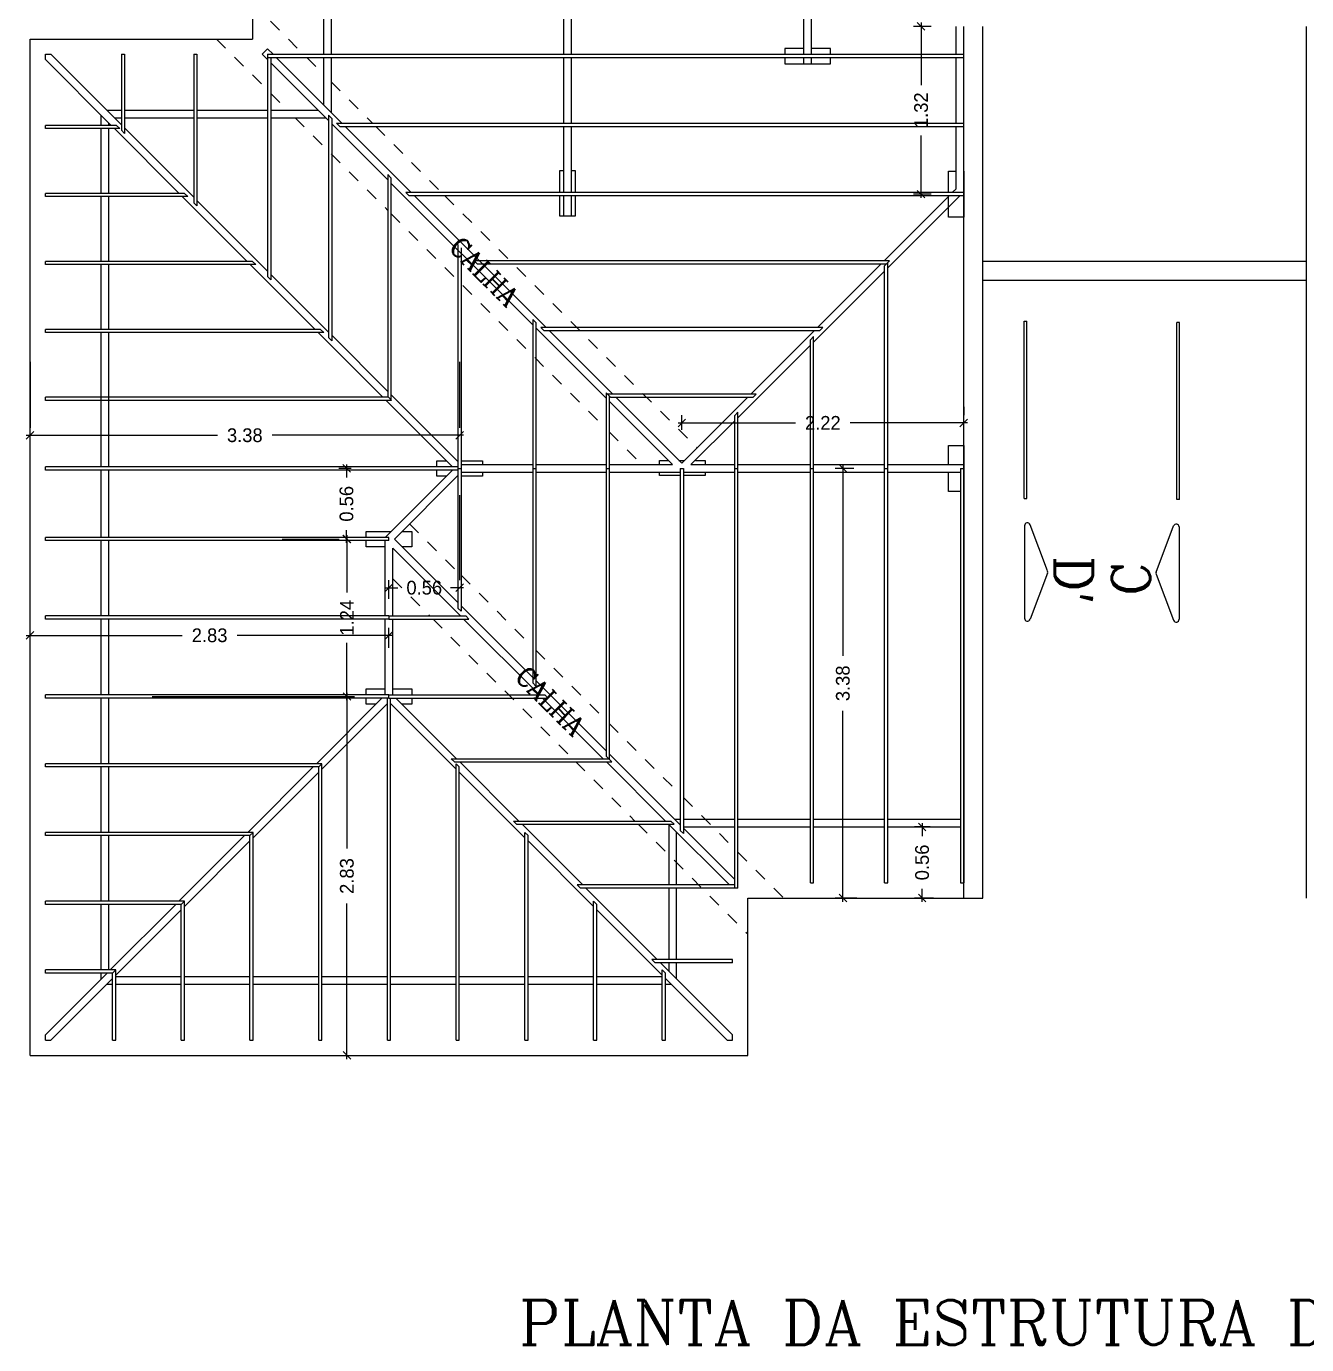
# Model space of a CAD drawing. Extents: x 63 to 100, y -593278 to 70.
# Drawn here: x 82.91 to 92.99, y 47.64 to 58.02 of the extents above; entities that cross this region are included whole.
import ezdxf

# ---------------------------------------------------------------- set-up
doc = ezdxf.new("R2010")
doc.units = 0
doc.header["$LTSCALE"] = 2
doc.linetypes.add('DASHED2', pattern=[0.375, 0.25, -0.125])
doc.layers.get('0').update_dxf_attribs({"linetype": 'CONTINUOUS'})
doc.layers.get('DEFPOINTS').update_dxf_attribs({"linetype": 'CONTINUOUS'})
for name, color, linetype in [('COTAS', 244, 'CONTINUOUS'), ('MADEIRAMENTODETELHADO', 244, 'CONTINUOUS'), ('PAREDE', 7, 'CONTINUOUS'), ('TELHADO', 30, 'CONTINUOUS'), ('TEXTO', 1, 'CONTINUOUS')]:
    doc.layers.add(name, color=color, linetype=linetype)
doc.styles.add('ROMANC', font='ROMANC.SHX')
doc.dimstyles.get("Standard").update_dxf_attribs({"dimtxt": 0.18, "dimasz": 0.18, "dimexe": 0.18, "dimexo": 0.0625, "dimgap": 0.09, "dimtad": 0, "dimtih": 1, "dimtoh": 1, "dimdec": 4, "dimzin": 0, "dimtxsty": 'STANDARD', "dimcen": 0.09, "dimazin": 3, "dimtfac": 1, "dimtdec": 4, "dimtofl": 0, "dimtmove": 0, "dimatfit": 3, "dimtolj": 1, "dimtzin": 0})

# ---------------------------------------------------------------- blocks, each defined once
blk = doc.blocks.new('_OBLIQUE')
at = {"color": 0, "linetype": 'BYBLOCK'}
blk.add_line((-0.5, -0.5), (0.5, 0.5), dxfattribs=at)
blk = doc.blocks.new('*D54')
at = {"color": 244, "linetype": 'BYBLOCK', "ltscale": 0.2}
for p, q in [((89.454, 58.018), (89.316, 58.018)), ((89.376, 58.048), (89.376, 57.556)), ((89.376, 56.667), (89.376, 57.16)), ((89.454, 56.697), (89.316, 56.697))]:
    blk.add_line(p, q, dxfattribs=at)
at = {"layer": 'DEFPOINTS', "color": 0, "linetype": 'BYBLOCK', "ltscale": 0.2}
for p in [(89.376, 58.018), (90.294, 58.018), (90.294, 56.697)]:
    blk.add_point(p, dxfattribs=at)
at = {"color": 244, "linetype": 'BYBLOCK', "ltscale": 0.2, "xscale": 0.06, "yscale": 0.06, "zscale": 0.06}
for p, rotation in [((89.376, 58.018), 90), ((89.376, 56.697), 270)]:
    blk.add_blockref('_OBLIQUE', p, dxfattribs=dict(at, rotation=rotation))
at = {"color": 30, "linetype": 'BYBLOCK', "ltscale": 0.2, "insert": (89.376, 57.358), "char_height": 0.108, "attachment_point": 5, "rotation": 90}
blk.add_mtext('\\A1;1.32', dxfattribs=at)
blk = doc.blocks.new('*D55')
at = {"color": 244, "linetype": 'BYBLOCK', "ltscale": 0.2}
for p, q in [((89.429, 54.538), (89.283, 54.538)), ((89.343, 54.568), (89.343, 53.063)), ((89.343, 51.127), (89.343, 52.631)), ((89.454, 51.157), (89.283, 51.157))]:
    blk.add_line(p, q, dxfattribs=at)
at = {"layer": 'DEFPOINTS', "color": 0, "linetype": 'BYBLOCK', "ltscale": 0.2}
for p in [(90.269, 54.538), (89.343, 51.157), (90.294, 51.157)]:
    blk.add_point(p, dxfattribs=at)
at = {"color": 244, "linetype": 'BYBLOCK', "ltscale": 0.2, "xscale": 0.06, "yscale": 0.06, "zscale": 0.06}
for p, rotation in [((89.343, 54.538), 90), ((89.343, 51.157), 270)]:
    blk.add_blockref('_OBLIQUE', p, dxfattribs=dict(at, rotation=rotation))
at = {"color": 30, "linetype": 'BYBLOCK', "ltscale": 0.2, "insert": (89.343, 52.847), "char_height": 0.108, "attachment_point": 5, "rotation": 90}
blk.add_mtext('\\A1;3.38', dxfattribs=at)
blk = doc.blocks.new('*D56')
at = {"color": 244, "linetype": 'BYBLOCK', "ltscale": 0.2}
for p, q in [((90.295, 55.558), (90.295, 55.493)), ((88.045, 55.433), (88.969, 55.433)), ((88.075, 55.378), (88.075, 55.493)), ((90.325, 55.433), (89.401, 55.433))]:
    blk.add_line(p, q, dxfattribs=at)
at = {"layer": 'DEFPOINTS', "color": 0, "linetype": 'BYBLOCK', "ltscale": 0.2}
for p in [(88.075, 55.433), (90.295, 54.718), (88.075, 54.538)]:
    blk.add_point(p, dxfattribs=at)
at = {"color": 244, "linetype": 'BYBLOCK', "ltscale": 0.2, "xscale": 0.06, "yscale": 0.06, "zscale": 0.06, "rotation": 180}
blk.add_blockref('_OBLIQUE', (88.075, 55.433), dxfattribs=at)
at = {"color": 244, "linetype": 'BYBLOCK', "ltscale": 0.2, "xscale": 0.06, "yscale": 0.06, "zscale": 0.06}
blk.add_blockref('_OBLIQUE', (90.295, 55.433), dxfattribs=at)
at = {"color": 30, "linetype": 'BYBLOCK', "ltscale": 0.2, "insert": (89.185, 55.433), "char_height": 0.108, "attachment_point": 5}
blk.add_mtext('\\A1;2.22', dxfattribs=at)
blk = doc.blocks.new('*D57')
at = {"color": 244, "linetype": 'BYBLOCK', "ltscale": 0.2}
for p, q in [((82.944, 55.378), (82.944, 54.859)), ((86.325, 55.378), (86.325, 54.859)), ((82.914, 54.799), (84.418, 54.799)), ((86.355, 54.799), (84.85, 54.799))]:
    blk.add_line(p, q, dxfattribs=at)
at = {"layer": 'DEFPOINTS', "color": 0, "linetype": 'BYBLOCK', "ltscale": 0.2}
for p in [(82.944, 54.799), (82.944, 54.538), (86.325, 54.538)]:
    blk.add_point(p, dxfattribs=at)
at = {"color": 244, "linetype": 'BYBLOCK', "ltscale": 0.2, "xscale": 0.06, "yscale": 0.06, "zscale": 0.06, "rotation": 180}
blk.add_blockref('_OBLIQUE', (82.944, 54.799), dxfattribs=at)
at = {"color": 244, "linetype": 'BYBLOCK', "ltscale": 0.2, "xscale": 0.06, "yscale": 0.06, "zscale": 0.06}
blk.add_blockref('_OBLIQUE', (86.325, 54.799), dxfattribs=at)
at = {"color": 30, "linetype": 'BYBLOCK', "ltscale": 0.2, "insert": (84.634, 54.799), "char_height": 0.108, "attachment_point": 5}
blk.add_mtext('\\A1;3.38', dxfattribs=at)
blk = doc.blocks.new('*D58')
at = {"color": 244, "linetype": 'BYBLOCK', "ltscale": 0.2}
for p, q in [((82.914, 50.857), (84.141, 50.857)), ((82.944, 50.758), (82.944, 50.917)), ((85.799, 50.857), (84.573, 50.857)), ((85.769, 50.758), (85.769, 50.917))]:
    blk.add_line(p, q, dxfattribs=at)
at = {"layer": 'DEFPOINTS', "color": 0, "linetype": 'BYBLOCK', "ltscale": 0.2}
for p in [(85.769, 50.857), (82.944, 49.918), (85.769, 49.918)]:
    blk.add_point(p, dxfattribs=at)
at = {"color": 244, "linetype": 'BYBLOCK', "ltscale": 0.2, "xscale": 0.06, "yscale": 0.06, "zscale": 0.06, "rotation": 180}
blk.add_blockref('_OBLIQUE', (82.944, 50.857), dxfattribs=at)
at = {"color": 244, "linetype": 'BYBLOCK', "ltscale": 0.2, "xscale": 0.06, "yscale": 0.06, "zscale": 0.06}
blk.add_blockref('_OBLIQUE', (85.769, 50.857), dxfattribs=at)
at = {"color": 30, "linetype": 'BYBLOCK', "ltscale": 0.2, "insert": (84.357, 50.857), "char_height": 0.108, "attachment_point": 5}
blk.add_mtext('\\A1;2.83', dxfattribs=at)
blk = doc.blocks.new('*D59')
at = {"color": 244, "linetype": 'BYBLOCK', "ltscale": 0.2}
for p, q in [((86.325, 55.639), (86.325, 54.969)), ((85.739, 54.909), (85.84, 54.909)), ((85.769, 54.822), (85.769, 54.969)), ((86.355, 54.909), (86.254, 54.909))]:
    blk.add_line(p, q, dxfattribs=at)
at = {"layer": 'DEFPOINTS', "color": 0, "linetype": 'BYBLOCK', "ltscale": 0.2}
for p in [(86.325, 54.909), (86.325, 54.799), (85.769, 53.982)]:
    blk.add_point(p, dxfattribs=at)
at = {"color": 244, "linetype": 'BYBLOCK', "ltscale": 0.2, "xscale": 0.06, "yscale": 0.06, "zscale": 0.06, "rotation": 180}
blk.add_blockref('_OBLIQUE', (85.769, 54.909), dxfattribs=at)
at = {"color": 244, "linetype": 'BYBLOCK', "ltscale": 0.2, "xscale": 0.06, "yscale": 0.06, "zscale": 0.06}
blk.add_blockref('_OBLIQUE', (86.325, 54.909), dxfattribs=at)
at = {"color": 30, "linetype": 'BYBLOCK', "ltscale": 0.2, "insert": (86.047, 54.909), "char_height": 0.108, "attachment_point": 5}
blk.add_mtext('\\A1;0.56', dxfattribs=at)
blk = doc.blocks.new('*D60')
at = {"color": 244, "linetype": 'BYBLOCK', "ltscale": 0.2}
for p, q in [((83.904, 52.743), (85.498, 52.743)), ((85.438, 52.773), (85.438, 51.546)), ((85.438, 49.888), (85.438, 51.114)), ((83.784, 49.918), (85.498, 49.918))]:
    blk.add_line(p, q, dxfattribs=at)
at = {"layer": 'DEFPOINTS', "color": 0, "linetype": 'BYBLOCK', "ltscale": 0.2}
for p in [(83.064, 52.743), (85.438, 52.743), (82.944, 49.918)]:
    blk.add_point(p, dxfattribs=at)
at = {"color": 244, "linetype": 'BYBLOCK', "ltscale": 0.2, "xscale": 0.06, "yscale": 0.06, "zscale": 0.06}
for p, rotation in [((85.438, 52.743), 90), ((85.438, 49.918), 270)]:
    blk.add_blockref('_OBLIQUE', p, dxfattribs=dict(at, rotation=rotation))
at = {"color": 30, "linetype": 'BYBLOCK', "ltscale": 0.2, "insert": (85.438, 51.33), "char_height": 0.108, "attachment_point": 5, "rotation": 90}
blk.add_mtext('\\A1;2.83', dxfattribs=at)
blk = doc.blocks.new('*D61')
at = {"color": 244, "linetype": 'BYBLOCK', "ltscale": 0.2}
for p, q in [((84.929, 53.982), (85.378, 53.982)), ((85.438, 54.012), (85.438, 53.561)), ((85.438, 52.713), (85.438, 53.165)), ((84.929, 52.743), (85.378, 52.743))]:
    blk.add_line(p, q, dxfattribs=at)
at = {"layer": 'DEFPOINTS', "color": 0, "linetype": 'BYBLOCK', "ltscale": 0.2}
for p in [(85.769, 53.982), (85.438, 52.743), (85.769, 52.743)]:
    blk.add_point(p, dxfattribs=at)
at = {"color": 244, "linetype": 'BYBLOCK', "ltscale": 0.2, "xscale": 0.06, "yscale": 0.06, "zscale": 0.06}
for p, rotation in [((85.438, 53.982), 90), ((85.438, 52.743), 270)]:
    blk.add_blockref('_OBLIQUE', p, dxfattribs=dict(at, rotation=rotation))
at = {"color": 30, "linetype": 'BYBLOCK', "ltscale": 0.2, "insert": (85.438, 53.363), "char_height": 0.108, "attachment_point": 5, "rotation": 90}
blk.add_mtext('\\A1;1.24', dxfattribs=at)
blk = doc.blocks.new('*D62')
at = {"color": 244, "linetype": 'BYBLOCK', "ltscale": 0.2}
for p, q in [((85.472, 54.538), (85.375, 54.538)), ((85.435, 54.568), (85.435, 54.467)), ((84.929, 53.982), (85.375, 53.982)), ((85.435, 53.952), (85.435, 54.053))]:
    blk.add_line(p, q, dxfattribs=at)
at = {"layer": 'DEFPOINTS', "color": 0, "linetype": 'BYBLOCK', "ltscale": 0.2}
for p in [(86.312, 54.538), (85.435, 53.982), (85.769, 53.982)]:
    blk.add_point(p, dxfattribs=at)
at = {"color": 244, "linetype": 'BYBLOCK', "ltscale": 0.2, "xscale": 0.06, "yscale": 0.06, "zscale": 0.06}
for p, rotation in [((85.435, 54.538), 90), ((85.435, 53.982), 270)]:
    blk.add_blockref('_OBLIQUE', p, dxfattribs=dict(at, rotation=rotation))
at = {"color": 30, "linetype": 'BYBLOCK', "ltscale": 0.2, "insert": (85.435, 54.26), "char_height": 0.108, "attachment_point": 5, "rotation": 90}
blk.add_mtext('\\A1;0.56', dxfattribs=at)
blk = doc.blocks.new('*D63')
at = {"color": 244, "linetype": 'BYBLOCK', "ltscale": 0.2}
for p, q in [((89.429, 51.717), (89.305, 51.717)), ((89.365, 51.747), (89.365, 51.644)), ((89.454, 51.157), (89.305, 51.157)), ((89.365, 51.127), (89.365, 51.23))]:
    blk.add_line(p, q, dxfattribs=at)
at = {"layer": 'DEFPOINTS', "color": 0, "linetype": 'BYBLOCK', "ltscale": 0.2}
for p in [(89.365, 51.717), (90.269, 51.717), (90.294, 51.157)]:
    blk.add_point(p, dxfattribs=at)
at = {"color": 244, "linetype": 'BYBLOCK', "ltscale": 0.2, "xscale": 0.06, "yscale": 0.06, "zscale": 0.06}
for p, rotation in [((89.365, 51.717), 90), ((89.365, 51.157), 270)]:
    blk.add_blockref('_OBLIQUE', p, dxfattribs=dict(at, rotation=rotation))
at = {"color": 30, "linetype": 'BYBLOCK', "ltscale": 0.2, "insert": (89.365, 51.437), "char_height": 0.108, "attachment_point": 5, "rotation": 90}
blk.add_mtext('\\A1;0.56', dxfattribs=at)

msp = doc.modelspace()

# ---------------------------------------------------------------- linework, layer by layer
at = {"layer": 'COTAS', "color": 244, "ltscale": 0.2}
for p, q in [((90.174, 56.71), (90.174, 56.872)), ((90.174, 56.517), (90.174, 56.685))]:
    msp.add_line(p, q, dxfattribs=at)
at = {"layer": 'MADEIRAMENTODETELHADO', "color": 30, "linetype": 'CONTINUOUS', "ltscale": 0.5}
for p, q in [((84.694, 60.468), (84.694, 57.918)), ((85.254, 58.343), (85.254, 57.798)), ((85.314, 58.343), (85.314, 57.798)), ((87.144, 58.343), (87.144, 57.798)), ((87.204, 58.343), (87.204, 57.798)), ((82.944, 49.918), (82.944, 57.918)), ((82.944, 57.918), (84.694, 57.918)), ((83.662, 57.798), (83.687, 57.798)), ((83.662, 57.798), (83.687, 57.798)), ((84.232, 57.798), (84.257, 57.798)), ((84.232, 57.798), (84.257, 57.798)), ((85.254, 57.773), (85.254, 57.4)), ((85.314, 57.773), (85.314, 57.34)), ((87.144, 57.773), (87.144, 57.255)), ((87.204, 57.773), (87.204, 57.255)), ((83.504, 57.238), (83.504, 57.316)), ((83.547, 57.358), (83.662, 57.358)), ((83.607, 57.298), (83.662, 57.298)), ((83.687, 57.358), (84.232, 57.358)), ((83.687, 57.298), (84.232, 57.298)), ((84.257, 57.358), (84.814, 57.358)), ((84.257, 57.298), (84.814, 57.298)), ((84.839, 57.358), (85.212, 57.358)), ((84.839, 57.298), (85.272, 57.298)), ((83.504, 56.703), (83.504, 57.213)), ((83.564, 57.238), (83.564, 57.256)), ((83.564, 56.703), (83.564, 57.213)), ((87.144, 57.23), (87.144, 56.71)), ((87.204, 57.23), (87.204, 56.71)), ((83.504, 56.168), (83.504, 56.678)), ((83.564, 56.168), (83.564, 56.678)), ((87.144, 56.685), (87.144, 56.524)), ((87.204, 56.685), (87.204, 56.524)), ((83.504, 55.633), (83.504, 56.143)), ((83.564, 55.633), (83.564, 56.143)), ((83.504, 54.55), (83.504, 55.608)), ((83.564, 54.55), (83.564, 55.608)), ((83.504, 53.995), (83.504, 54.525)), ((83.564, 53.995), (83.564, 54.525)), ((83.504, 53.377), (83.504, 53.97)), ((83.564, 53.377), (83.564, 53.97)), ((83.504, 52.755), (83.504, 53.352)), ((83.564, 52.755), (83.564, 53.352)), ((83.064, 52.73), (83.064, 52.755)), ((83.504, 52.214), (83.504, 52.73)), ((83.564, 52.214), (83.564, 52.73)), ((85.757, 50.038), (85.757, 52.73)), ((85.782, 50.038), (85.782, 52.73)), ((83.064, 52.189), (83.064, 52.214)), ((83.064, 52.189), (83.064, 52.214)), ((85.241, 50.038), (85.241, 52.214)), ((86.298, 50.038), (86.298, 52.214)), ((83.504, 51.673), (83.504, 52.189)), ((83.564, 51.673), (83.564, 52.189)), ((85.216, 50.038), (85.216, 52.189)), ((86.323, 50.038), (86.323, 52.189)), ((87.974, 51.26), (87.974, 51.738)), ((88.017, 51.777), (88.062, 51.777)), ((88.087, 51.777), (88.492, 51.777)), ((88.087, 51.717), (88.492, 51.717)), ((88.517, 51.777), (89.087, 51.777)), ((88.517, 51.717), (89.087, 51.717)), ((89.112, 51.777), (89.671, 51.777)), ((89.112, 51.717), (89.671, 51.717)), ((89.696, 51.777), (90.269, 51.777)), ((89.696, 51.717), (90.269, 51.717)), ((83.064, 51.648), (83.064, 51.673)), ((83.064, 51.648), (83.064, 51.673)), ((83.504, 51.132), (83.504, 51.648)), ((83.564, 51.132), (83.564, 51.648)), ((84.675, 50.038), (84.675, 51.648)), ((84.7, 50.038), (84.7, 51.673)), ((86.839, 50.038), (86.839, 51.673)), ((86.864, 50.038), (86.864, 51.648)), ((88.034, 51.26), (88.034, 51.675)), ((89.087, 51.277), (89.112, 51.277)), ((89.671, 51.277), (89.696, 51.277)), ((90.269, 51.277), (90.294, 51.277)), ((87.974, 50.672), (87.974, 51.235)), ((88.034, 50.672), (88.034, 51.235)), ((88.594, 51.157), (90.294, 51.157)), ((88.594, 49.918), (88.594, 51.157)), ((83.064, 51.107), (83.064, 51.132)), ((83.064, 51.107), (83.064, 51.132)), ((83.504, 50.591), (83.504, 51.107)), ((83.564, 50.591), (83.564, 51.107)), ((84.134, 50.038), (84.134, 51.107)), ((84.159, 50.038), (84.159, 51.132)), ((87.38, 50.038), (87.38, 51.132)), ((87.405, 50.038), (87.405, 51.107)), ((87.974, 50.58), (87.974, 50.647)), ((88.034, 50.52), (88.034, 50.647)), ((88.474, 50.647), (88.474, 50.672)), ((83.064, 50.566), (83.064, 50.591)), ((83.064, 50.566), (83.064, 50.591)), ((83.504, 50.52), (83.504, 50.566)), ((83.593, 50.038), (83.593, 50.566)), ((83.618, 50.038), (83.618, 50.591)), ((83.618, 50.538), (84.134, 50.538)), ((84.159, 50.538), (84.675, 50.538)), ((84.7, 50.538), (85.216, 50.538)), ((85.241, 50.538), (85.757, 50.538)), ((85.782, 50.538), (86.298, 50.538)), ((86.323, 50.538), (86.839, 50.538)), ((86.864, 50.538), (87.38, 50.538)), ((87.405, 50.538), (87.921, 50.538)), ((87.921, 50.038), (87.921, 50.591)), ((87.946, 50.038), (87.946, 50.566)), ((83.547, 50.478), (83.593, 50.478)), ((83.618, 50.478), (84.134, 50.478)), ((84.159, 50.478), (84.675, 50.478)), ((84.7, 50.478), (85.216, 50.478)), ((85.241, 50.478), (85.757, 50.478)), ((85.782, 50.478), (86.298, 50.478)), ((86.323, 50.478), (86.839, 50.478)), ((86.864, 50.478), (87.38, 50.478)), ((87.405, 50.478), (87.921, 50.478)), ((87.946, 50.478), (87.992, 50.478)), ((83.593, 50.038), (83.618, 50.038)), ((83.593, 50.038), (83.618, 50.038)), ((84.134, 50.038), (84.159, 50.038)), ((84.134, 50.038), (84.159, 50.038)), ((84.675, 50.038), (84.7, 50.038)), ((84.675, 50.038), (84.7, 50.038)), ((85.216, 50.038), (85.241, 50.038)), ((85.216, 50.038), (85.241, 50.038)), ((85.757, 50.038), (85.782, 50.038)), ((85.757, 50.038), (85.782, 50.038)), ((86.298, 50.038), (86.323, 50.038)), ((86.298, 50.038), (86.323, 50.038)), ((86.839, 50.038), (86.864, 50.038)), ((86.839, 50.038), (86.864, 50.038)), ((87.38, 50.038), (87.405, 50.038)), ((87.38, 50.038), (87.405, 50.038)), ((87.921, 50.038), (87.946, 50.038)), ((87.921, 50.038), (87.946, 50.038)), ((82.944, 49.918), (88.594, 49.918))]:
    msp.add_line(p, q, dxfattribs=at)
at = {"layer": 'MADEIRAMENTODETELHADO', "color": 244, "linetype": 'CONTINUOUS', "ltscale": 0.5}
for p, q in [((83.064, 57.798), (83.107, 57.798)), ((83.064, 50.038), (83.064, 50.08)), ((83.064, 50.038), (83.107, 50.038)), ((88.432, 50.038), (88.474, 50.038)), ((88.474, 50.038), (88.474, 50.08))]:
    msp.add_line(p, q, dxfattribs=at)
at = {"layer": 'MADEIRAMENTODETELHADO', "color": 30, "ltscale": 0.2}
for points in [[(87.898, 54.568), (87.898, 54.602), (87.968, 54.602)], [(88.052, 54.602), (88.097, 54.602)], [(88.182, 54.602), (88.258, 54.602), (88.258, 54.568)], [(87.898, 54.482), (87.898, 54.508)], [(88.062, 54.482), (87.898, 54.482)], [(88.258, 54.508), (88.258, 54.482), (88.087, 54.482)]]:
    msp.add_lwpolyline(points, dxfattribs=at)
at = {"layer": 'PAREDE', "color": 30, "ltscale": 0.2}
for p, q in [((92.994, 56.168), (90.444, 56.168)), ((92.994, 56.018), (90.444, 56.018))]:
    msp.add_line(p, q, dxfattribs=at)
at = {"layer": 'TELHADO', "color": 244, "linetype": 'CONTINUOUS', "ltscale": 0.2}
for p, q in [((89.094, 60.588), (89.094, 57.798)), ((89.034, 58.343), (89.034, 57.798)), ((89.034, 57.773), (89.034, 57.724)), ((89.094, 57.773), (89.094, 57.724))]:
    msp.add_line(p, q, dxfattribs=at)
at = {"layer": 'TELHADO', "color": 30, "linetype": 'DASHED2', "ltscale": 0.2}
for p, q in [((84.694, 58.201), (85.097, 57.798)), ((84.411, 57.918), (84.814, 57.515)), ((85.122, 57.773), (85.254, 57.641)), ((84.839, 57.49), (84.971, 57.358)), ((85.314, 57.581), (85.64, 57.255)), ((85.031, 57.298), (85.76, 56.569)), ((85.665, 57.23), (86.185, 56.71)), ((86.21, 56.685), (88.195, 54.7)), ((85.785, 56.544), (87.478, 54.851)), ((87.503, 54.826), (87.762, 54.568)), ((85.932, 54.102), (86.312, 53.722)), ((85.799, 53.669), (86.091, 53.377)), ((86.337, 53.697), (86.901, 53.133)), ((86.116, 53.352), (87.216, 52.253)), ((86.926, 53.108), (87.478, 52.556)), ((87.503, 52.531), (88.062, 51.972)), ((87.241, 52.228), (87.706, 51.763)), ((88.087, 51.947), (88.492, 51.543)), ((87.731, 51.738), (88.594, 50.874)), ((88.517, 51.518), (88.877, 51.157))]:
    msp.add_line(p, q, dxfattribs=at)
at = {"layer": 'TELHADO', "color": 244, "linetype": 'CONTINUOUS', "ltscale": 0.5}
for p, q in [((90.234, 57.798), (90.234, 58.018)), ((90.234, 57.255), (90.234, 57.773)), ((90.234, 56.74), (90.234, 57.23))]:
    msp.add_line(p, q, dxfattribs=at)
at = {"layer": 'TELHADO', "color": 5, "linetype": 'CONTINUOUS', "ltscale": 0.5}
for p, q in [((90.294, 51.157), (90.294, 58.018)), ((90.444, 51.157), (90.444, 58.018)), ((92.994, 51.157), (92.994, 58.018))]:
    msp.add_line(p, q, dxfattribs=at)
at = {"layer": 'TELHADO', "color": 244, "ltscale": 0.2}
for p, q in [((83.064, 57.756), (83.064, 57.798)), ((83.107, 57.798), (83.662, 57.243)), ((84.772, 57.798), (84.814, 57.84)), ((84.772, 57.798), (84.814, 57.756)), ((84.814, 57.84), (84.857, 57.798)), ((83.064, 57.756), (83.582, 57.238)), ((84.839, 57.731), (85.212, 57.358)), ((84.882, 57.773), (85.254, 57.4)), ((85.254, 57.4), (85.399, 57.255)), ((85.212, 57.358), (85.293, 57.276)), ((83.607, 57.213), (84.117, 56.703)), ((83.687, 57.218), (84.232, 56.673)), ((85.318, 57.251), (85.76, 56.81)), ((85.424, 57.23), (85.945, 56.71)), ((85.785, 56.785), (86.901, 55.669)), ((84.142, 56.678), (84.652, 56.168)), ((85.97, 56.685), (87.007, 55.647)), ((90.179, 56.685), (89.667, 56.172)), ((90.264, 56.685), (89.696, 56.116)), ((90.234, 56.74), (90.204, 56.71)), ((90.294, 56.715), (90.289, 56.71)), ((84.257, 56.648), (84.814, 56.09)), ((84.677, 56.143), (85.187, 55.633)), ((89.642, 56.147), (89.142, 55.647)), ((84.839, 56.065), (85.293, 55.611)), ((89.671, 56.091), (89.112, 55.533)), ((86.926, 55.644), (87.478, 55.092)), ((87.032, 55.622), (87.532, 55.122)), ((89.117, 55.622), (88.617, 55.122)), ((85.212, 55.608), (85.722, 55.098)), ((85.318, 55.586), (85.76, 55.145)), ((89.087, 55.508), (88.517, 54.937)), ((85.785, 55.12), (86.312, 54.593)), ((85.747, 55.073), (86.27, 54.55)), ((87.503, 55.067), (88.002, 54.568)), ((87.557, 55.097), (88.075, 54.58)), ((88.592, 55.097), (88.075, 54.58)), ((88.492, 54.912), (88.147, 54.568)), ((86.27, 54.525), (85.739, 53.995)), ((86.312, 54.483), (85.812, 53.982)), ((86.337, 54.568), (86.901, 54.568)), ((86.337, 54.508), (86.901, 54.508)), ((86.926, 54.568), (87.478, 54.568)), ((86.926, 54.508), (87.478, 54.508)), ((87.503, 54.568), (88.002, 54.568)), ((87.503, 54.508), (88.062, 54.508)), ((88.087, 54.508), (88.492, 54.508)), ((88.147, 54.568), (88.492, 54.568)), ((88.517, 54.568), (89.087, 54.568)), ((88.517, 54.508), (89.087, 54.508)), ((89.112, 54.568), (89.671, 54.568)), ((89.112, 54.508), (89.671, 54.508)), ((89.696, 54.568), (90.294, 54.568)), ((89.696, 54.508), (90.269, 54.508)), ((85.739, 53.377), (85.739, 53.97)), ((85.812, 53.982), (86.312, 53.482)), ((85.799, 53.91), (86.332, 53.377)), ((85.799, 53.377), (85.799, 53.91)), ((86.337, 53.457), (86.901, 52.893)), ((85.739, 52.755), (85.739, 53.352)), ((85.799, 52.755), (85.799, 53.352)), ((86.357, 53.352), (86.954, 52.755)), ((86.926, 52.868), (87.478, 52.316)), ((85.198, 52.214), (85.714, 52.73)), ((85.824, 52.73), (86.302, 52.253)), ((86.979, 52.73), (87.456, 52.253)), ((85.241, 52.172), (85.757, 52.688)), ((85.782, 52.688), (86.298, 52.172)), ((86.327, 52.228), (86.792, 51.763)), ((87.481, 52.228), (87.946, 51.763)), ((87.503, 52.291), (88.062, 51.732)), ((84.657, 51.673), (85.173, 52.189)), ((84.7, 51.631), (85.216, 52.147)), ((86.323, 52.147), (86.839, 51.631)), ((86.817, 51.738), (87.295, 51.26)), ((87.971, 51.738), (88.449, 51.26)), ((88.087, 51.707), (88.492, 51.302)), ((84.116, 51.132), (84.632, 51.648)), ((84.159, 51.09), (84.675, 51.606)), ((86.864, 51.606), (87.38, 51.09)), ((87.32, 51.235), (87.882, 50.672)), ((83.575, 50.591), (84.091, 51.107)), ((83.618, 50.549), (84.134, 51.065)), ((87.405, 51.065), (87.921, 50.549)), ((87.907, 50.647), (88.474, 50.08)), ((83.064, 50.08), (83.55, 50.566)), ((83.107, 50.038), (83.593, 50.524)), ((87.946, 50.524), (88.432, 50.038))]:
    msp.add_line(p, q, dxfattribs=at)
at = {"layer": 'TELHADO', "color": 30, "ltscale": 0.2}
for p, q in [((83.662, 57.798), (83.662, 57.2)), ((83.687, 57.798), (83.687, 57.175)), ((84.232, 57.798), (84.232, 56.63)), ((84.257, 57.798), (84.257, 56.605)), ((84.814, 57.798), (84.814, 56.048)), ((84.814, 57.798), (90.294, 57.798)), ((84.814, 57.773), (90.294, 57.773)), ((84.839, 57.773), (84.839, 56.023)), ((85.293, 57.319), (85.293, 55.569)), ((85.293, 57.319), (85.318, 57.294)), ((85.318, 57.294), (85.318, 55.544)), ((83.625, 57.238), (83.064, 57.238)), ((83.064, 57.213), (83.064, 57.238)), ((83.65, 57.213), (83.064, 57.213)), ((83.625, 57.238), (83.65, 57.213)), ((83.662, 57.2), (83.687, 57.175)), ((85.357, 57.255), (85.382, 57.23)), ((85.357, 57.255), (90.294, 57.255)), ((85.382, 57.23), (90.294, 57.23)), ((85.76, 56.852), (85.76, 55.102)), ((85.76, 56.852), (85.785, 56.827)), ((85.785, 56.827), (85.785, 55.077)), ((84.16, 56.703), (83.064, 56.703)), ((83.064, 56.678), (83.064, 56.703)), ((84.185, 56.678), (83.064, 56.678)), ((84.16, 56.703), (84.185, 56.678)), ((90.294, 56.71), (85.902, 56.71)), ((85.902, 56.71), (85.927, 56.685)), ((90.294, 56.685), (85.927, 56.685)), ((84.232, 56.63), (84.257, 56.605)), ((86.312, 56.3), (86.312, 53.439)), ((86.337, 56.275), (86.337, 53.414)), ((84.695, 56.168), (83.064, 56.168)), ((83.064, 56.143), (83.064, 56.168)), ((84.72, 56.143), (83.064, 56.143)), ((84.695, 56.168), (84.72, 56.143)), ((89.709, 56.172), (86.44, 56.172)), ((86.44, 56.172), (86.465, 56.147)), ((89.684, 56.147), (86.465, 56.147)), ((89.709, 56.172), (89.671, 56.134)), ((89.696, 51.277), (89.696, 56.159)), ((84.814, 56.048), (84.839, 56.023)), ((89.671, 51.277), (89.671, 56.134)), ((85.23, 55.633), (83.064, 55.633)), ((83.064, 55.608), (83.064, 55.633)), ((85.23, 55.633), (85.255, 55.608)), ((86.901, 55.711), (86.901, 52.85)), ((86.901, 55.711), (86.926, 55.686)), ((86.926, 55.686), (86.926, 52.825)), ((86.965, 55.647), (86.99, 55.622)), ((89.184, 55.647), (86.965, 55.647)), ((89.159, 55.622), (86.99, 55.622)), ((89.184, 55.647), (89.159, 55.622)), ((85.255, 55.608), (83.064, 55.608)), ((85.293, 55.569), (85.318, 55.544)), ((89.112, 55.576), (89.087, 55.551)), ((89.087, 51.277), (89.087, 55.551)), ((89.112, 51.277), (89.112, 55.576)), ((87.478, 55.134), (87.478, 52.274)), ((87.478, 55.134), (87.515, 55.097)), ((88.659, 55.122), (87.49, 55.122)), ((87.503, 55.109), (87.503, 52.249)), ((88.659, 55.122), (88.634, 55.097)), ((85.765, 55.098), (83.064, 55.098)), ((83.064, 55.073), (83.064, 55.098)), ((85.79, 55.073), (83.064, 55.073)), ((85.765, 55.098), (85.79, 55.073)), ((88.634, 55.097), (87.515, 55.097)), ((88.517, 54.98), (88.492, 54.955)), ((88.492, 51.235), (88.492, 54.955)), ((88.517, 51.235), (88.517, 54.98)), ((86.312, 54.55), (83.064, 54.55)), ((83.064, 54.525), (83.064, 54.55)), ((86.312, 54.525), (83.064, 54.525)), ((86.312, 54.538), (86.337, 54.538)), ((86.901, 54.538), (86.926, 54.538)), ((87.478, 54.538), (87.503, 54.538)), ((88.062, 54.538), (88.062, 51.689)), ((88.062, 54.538), (88.087, 54.538)), ((88.087, 54.538), (88.087, 51.664)), ((88.492, 54.538), (88.517, 54.538)), ((88.492, 54.538), (88.517, 54.538)), ((89.087, 54.538), (89.112, 54.538)), ((89.671, 54.538), (89.696, 54.538)), ((90.269, 54.538), (90.269, 51.277)), ((90.269, 54.538), (90.294, 54.538)), ((90.294, 54.568), (90.294, 51.277)), ((85.769, 53.995), (83.064, 53.995)), ((83.064, 53.97), (83.064, 53.995)), ((85.769, 53.97), (83.064, 53.97)), ((85.769, 53.97), (85.769, 53.995)), ((86.312, 53.439), (86.337, 53.414)), ((85.769, 53.377), (83.064, 53.377)), ((83.064, 53.352), (83.064, 53.377)), ((85.769, 53.352), (83.064, 53.352)), ((85.769, 53.377), (85.769, 53.352)), ((85.769, 53.377), (86.374, 53.377)), ((85.769, 53.352), (86.399, 53.352)), ((86.374, 53.377), (86.399, 53.352)), ((86.901, 52.85), (86.926, 52.825)), ((85.769, 52.755), (83.064, 52.755)), ((85.769, 52.73), (83.064, 52.73)), ((85.769, 52.755), (86.996, 52.755)), ((85.769, 52.73), (85.769, 52.755)), ((85.769, 52.73), (87.021, 52.73)), ((86.996, 52.755), (87.021, 52.73)), ((85.241, 52.214), (83.064, 52.214)), ((85.216, 52.189), (85.241, 52.214)), ((86.259, 52.253), (87.499, 52.253)), ((86.259, 52.253), (86.284, 52.228)), ((86.284, 52.228), (87.524, 52.228)), ((86.298, 52.214), (86.323, 52.189)), ((87.478, 52.274), (87.524, 52.228)), ((87.499, 52.253), (87.524, 52.228)), ((85.216, 52.189), (83.064, 52.189)), ((86.749, 51.763), (87.989, 51.763)), ((86.749, 51.763), (86.774, 51.738)), ((86.774, 51.738), (88.014, 51.738)), ((87.989, 51.763), (88.014, 51.738)), ((88.062, 51.689), (88.087, 51.664)), ((84.7, 51.673), (83.064, 51.673)), ((84.675, 51.648), (83.064, 51.648)), ((84.675, 51.648), (84.7, 51.673)), ((86.839, 51.673), (86.864, 51.648)), ((88.492, 51.26), (87.252, 51.26)), ((87.252, 51.26), (87.277, 51.235)), ((88.517, 51.235), (87.277, 51.235)), ((84.159, 51.132), (83.064, 51.132)), ((84.134, 51.107), (83.064, 51.107)), ((84.134, 51.107), (84.159, 51.132)), ((87.405, 51.107), (87.38, 51.132)), ((87.38, 51.132), (87.405, 51.107)), ((88.474, 50.672), (87.84, 50.672)), ((87.84, 50.672), (87.865, 50.647)), ((88.474, 50.647), (87.865, 50.647)), ((83.618, 50.591), (83.064, 50.591)), ((83.593, 50.566), (83.064, 50.566)), ((83.593, 50.566), (83.618, 50.591)), ((87.946, 50.566), (87.921, 50.591))]:
    msp.add_line(p, q, dxfattribs=at)
at = {"layer": 'TELHADO', "color": 5, "ltscale": 0.2}
msp.add_line((90.294, 51.157), (90.444, 51.157), dxfattribs=at)
at = {"layer": 'TELHADO', "color": 30, "ltscale": 0.2}
for points in [[(88.885, 57.844), (88.885, 57.798)], [(89.034, 57.844), (88.885, 57.844)], [(89.245, 57.798), (89.245, 57.844), (89.094, 57.844)], [(88.885, 57.773), (88.885, 57.724), (89.245, 57.724), (89.245, 57.773)], [(87.114, 56.71), (87.114, 56.884), (87.144, 56.884)], [(87.204, 56.884), (87.234, 56.884), (87.234, 56.71)], [(90.174, 56.71), (90.174, 56.877), (90.234, 56.877)], [(90.294, 56.877), (90.294, 56.517)], [(87.234, 56.524), (87.114, 56.524), (87.114, 56.685)], [(87.234, 56.685), (87.234, 56.524)], [(90.174, 56.68), (90.174, 56.685)], [(90.294, 56.517), (90.174, 56.517), (90.174, 56.595)], [(90.175, 54.568), (90.175, 54.718), (90.295, 54.718), (90.295, 54.358)], [(86.145, 54.55), (86.145, 54.598), (86.222, 54.598)], [(86.307, 54.598), (86.312, 54.598)], [(86.337, 54.598), (86.505, 54.598), (86.505, 54.568)], [(86.145, 54.478), (86.145, 54.525)], [(86.222, 54.478), (86.145, 54.478)], [(86.312, 54.478), (86.307, 54.478)], [(86.505, 54.508), (86.505, 54.478), (86.337, 54.478)], [(90.269, 54.358), (90.175, 54.358), (90.175, 54.508)], [(90.295, 54.358), (90.294, 54.358)], [(85.589, 53.995), (85.589, 54.042), (85.787, 54.042)], [(85.589, 53.922), (85.589, 53.97)], [(85.872, 54.042), (85.949, 54.042), (85.949, 53.922), (85.872, 53.922)], [(85.739, 53.922), (85.589, 53.922)], [(85.589, 52.755), (85.589, 52.803), (85.739, 52.803)], [(85.589, 52.683), (85.589, 52.73)], [(85.799, 52.803), (85.949, 52.803), (85.949, 52.755)], [(85.949, 52.73), (85.949, 52.683), (85.872, 52.683)], [(85.667, 52.683), (85.589, 52.683)]]:
    msp.add_lwpolyline(points, dxfattribs=at)
at = {"layer": 'TEXTO', "color": 3, "ltscale": 0.3}
for p, q in [((90.769, 54.301), (90.769, 55.697)), ((90.769, 55.697), (90.791, 55.697)), ((90.791, 54.301), (90.791, 55.697)), ((91.973, 54.293), (91.973, 55.688)), ((91.994, 55.688), (91.973, 55.688)), ((91.994, 54.293), (91.994, 55.688)), ((90.769, 54.301), (90.791, 54.301)), ((91.994, 54.293), (91.973, 54.293))]:
    msp.add_line(p, q, dxfattribs=at)
at = {"layer": 'TEXTO', "color": 3, "linetype": 'CONTINUOUS', "ltscale": 0.3}
for p, q in [((90.774, 54.087), (90.774, 53.359)), ((90.954, 53.731), (90.817, 54.095)), ((91.809, 53.722), (91.946, 54.086)), ((91.99, 54.078), (91.99, 53.351)), ((90.954, 53.715), (90.817, 53.351)), ((91.809, 53.707), (91.946, 53.343))]:
    msp.add_line(p, q, dxfattribs=at)
for centre, start, end in [((90.796, 54.087), 20.6014, 180), ((91.967, 54.078), 0, 159.3986), ((90.933, 53.723), 339.3986, 20.6014), ((90.933, 53.723), 339.3986, 20.6014), ((91.83, 53.715), 159.3986, 200.6014), ((91.83, 53.715), 159.3986, 200.6014), ((90.796, 53.359), 180, 339.3986), ((91.967, 53.351), 200.6014, 0)]:
    msp.add_arc(centre, 0.0225, start, end, dxfattribs=at)

# ---------------------------------------------------------------- texts
at = {"layer": 'TEXTO', "color": 30, "ltscale": 0.3, "style": 'ROMANC'}
for p in [(86.232, 56.269), (86.752, 52.889)]:
    msp.add_text('CALHA', height=0.15, rotation=315, dxfattribs=at).set_placement(p)
at = {"layer": 'TEXTO', "color": 3, "linetype": 'CONTINUOUS', "ltscale": 0.3, "style": 'ROMANC'}
for s, rotation, p in [("D'", 270, (91.012, 53.851)), ('C', 90, (91.761, 53.533))]:
    msp.add_text(s, height=0.3, rotation=rotation, dxfattribs=at).set_placement(p)
at = {"layer": 'TEXTO', "color": 5, "ltscale": 0.3, "style": 'ROMANC'}
msp.add_text('PLANTA DA ESTRUTURA DO TELHADO', height=0.35, dxfattribs=at).set_placement((86.793, 47.641))

# ---------------------------------------------------------------- dimensions: what is measured, and where the dimension line sits
at = {"layer": 'COTAS', "color": 244, "ltscale": 0.2}
dim = msp.add_linear_dim(base=(89.959, 58.018), p1=(90.878, 56.697), p2=(90.878, 58.018), angle=90, dimstyle='STANDARD', override={"dimscale": 0.6, "dimasz": 0.1, "dimexe": 0.1, "dimexo": 1.4, "dimtih": 0, "dimtoh": 0, "dimdec": 2, "dimblk1": 'OBLIQUE', "dimblk2": 'OBLIQUE', "dimsah": 1, "dimdle": 0.05, "dimclrd": 244, "dimclre": 244, "dimclrt": 30}, dxfattribs=at)
dim.commit()
dim.dimension.update_dxf_attribs({"geometry": '*D54', "text_midpoint": (89.959, 57.358), "insert": (0.583, 0)})
at = {"layer": 'MADEIRAMENTODETELHADO', "color": 30, "ltscale": 0.2}
dim = msp.add_linear_dim(base=(82.944, 54.799), p1=(86.325, 54.538), p2=(82.944, 54.538), dimstyle='STANDARD', override={"dimscale": 0.6, "dimasz": 0.1, "dimexe": 0.1, "dimexo": 1.4, "dimtih": 0, "dimtoh": 0, "dimdec": 2, "dimblk1": 'OBLIQUE', "dimblk2": 'OBLIQUE', "dimsah": 1, "dimdle": 0.05, "dimclrd": 244, "dimclre": 244, "dimclrt": 30}, dxfattribs=at)
dim.commit()
dim.dimension.update_dxf_attribs({"geometry": '*D57', "text_midpoint": (84.634, 54.799)})
for base, p1, p2, picture, middle, set_off in [((88.075, 54.897), (90.295, 54.182), (88.075, 54.002), '*D56', (89.185, 54.897), (0, -0.536)), ((86.325, 53.599), (85.769, 52.672), (86.325, 53.489), '*D59', (86.047, 53.599), (0, -1.31)), ((85.769217072, 53.223797804), (82.944217072, 52.285225762), (85.769217072, 52.285225762), '*D58', (84.356717072, 53.223797804), (0, 2.367257526))]:
    dim = msp.add_linear_dim(base=base, p1=p1, p2=p2, dimstyle='STANDARD', override={"dimscale": 0.6, "dimasz": 0.1, "dimexe": 0.1, "dimexo": 1.4, "dimtih": 0, "dimtoh": 0, "dimdec": 2, "dimblk1": 'OBLIQUE', "dimblk2": 'OBLIQUE', "dimsah": 1, "dimdle": 0.05, "dimclrd": 244, "dimclre": 244, "dimclrt": 30}, dxfattribs=at)
    dim.commit()
    dim.dimension.update_dxf_attribs({"geometry": picture, "text_midpoint": middle, "insert": set_off})
for base, p1, p2, picture, middle in [((85.435, 53.982), (86.312, 54.538), (85.769, 53.982), '*D62', (85.435, 54.26)), ((89.343, 51.157), (90.269, 54.538), (90.294, 51.157), '*D55', (89.343, 52.847)), ((85.438, 52.743), (85.769, 53.982), (85.769, 52.743), '*D61', (85.438, 53.363)), ((85.438397678, 52.742968235), (82.944217072, 49.917968235), (83.064217072, 52.742968235), '*D60', (85.438397678, 51.330468235))]:
    dim = msp.add_linear_dim(base=base, p1=p1, p2=p2, angle=90, dimstyle='STANDARD', override={"dimscale": 0.6, "dimasz": 0.1, "dimexe": 0.1, "dimexo": 1.4, "dimtih": 0, "dimtoh": 0, "dimdec": 2, "dimblk1": 'OBLIQUE', "dimblk2": 'OBLIQUE', "dimsah": 1, "dimdle": 0.05, "dimclrd": 244, "dimclre": 244, "dimclrt": 30}, dxfattribs=at)
    dim.commit()
    dim.dimension.update_dxf_attribs({"geometry": picture, "text_midpoint": middle})
dim = msp.add_linear_dim(base=(89.967, 51.717), p1=(90.896, 51.157), p2=(90.871, 51.717), angle=90, dimstyle='STANDARD', override={"dimscale": 0.6, "dimasz": 0.1, "dimexe": 0.1, "dimexo": 1.4, "dimtih": 0, "dimtoh": 0, "dimdec": 2, "dimblk1": 'OBLIQUE', "dimblk2": 'OBLIQUE', "dimsah": 1, "dimdle": 0.05, "dimclrd": 244, "dimclre": 244, "dimclrt": 30}, dxfattribs=at)
dim.commit()
dim.dimension.update_dxf_attribs({"geometry": '*D63', "text_midpoint": (89.967, 51.437), "insert": (0.602, 0)})

doc.saveas('drawing.dxf')
